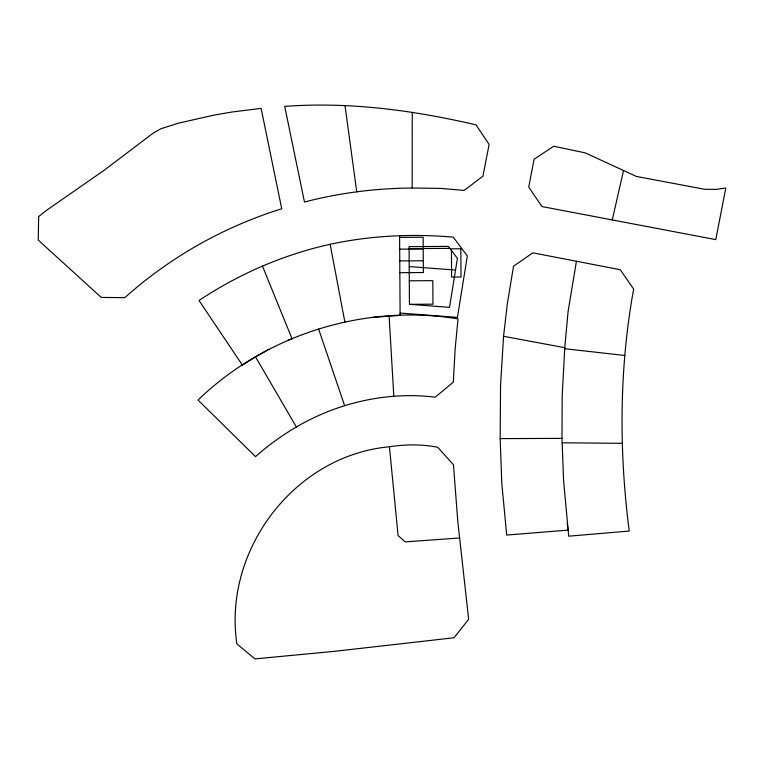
<?xml version="1.0" encoding="UTF-8"?>
<svg xmlns="http://www.w3.org/2000/svg" width="764" height="764" viewBox="0 0 764 764"><rect width="100%" height="100%" fill="white"/><g stroke="black" fill="none" stroke-linecap="round" stroke-linejoin="round"><path stroke-width="1.15" d="M412.159 188.011L440.284 188.393L464.14 190.408L482.915 176.207L489.122 144.453L476.039 124.876C413.496 110.283 349.005 101.612 284.714 106.387L304.473 202.03C339.569 192.853 375.888 188.278 412.159 188.011L412.245 112.413M561.989 438.383L562.18 395.953L564.768 347.677L503.562 336.294L507.325 303.833L513.532 266.197L532.871 252.836L620.282 269.73L633.642 289.107C619.146 368.821 618.916 450.808 629.221 531.056L568.722 536.185L563.593 480.766L561.989 438.383L500.172 438.622L500.554 385.218L503.562 336.294M576.438 261.259L568.11 311.32L564.672 348.718L624.885 355.489M612.279 219.908L623.529 170.515L585.234 152.867L553.709 146.239L534.093 159.265L528.736 187.075L541.905 206.547L715.782 239.619L725.8 188.011L715.964 189.376L704.675 189.281L636.364 176.436L623.529 170.515M296.375 427C337.755 402.695 387.434 391.302 435.203 397.175L453.319 382.162L455.153 348.861L458.028 318.894C364.915 303.528 265.882 334.46 198.01 400.04L255.501 456.633C268.116 445.45 281.821 435.499 296.375 427L255.548 356.903L242.369 365.087L199.041 300.5C234.118 277.065 272.91 259.426 313.593 248.319C359.051 236.162 406.419 233.135 453.224 237.126L467.339 255.94L457.426 317.385L400.097 313.059M255.548 356.903L268.766 349.329M288.286 340.104L292.001 338.653L262.415 266.015M389.43 446.759C294.341 455.525 222.916 550.214 236.869 643.871L254.985 658.883L334.67 651.31L454.026 637.759L468.657 619.317L457.789 521.277L453.463 464.77L437.705 447.274C421.776 444.094 405.436 444.314 389.43 446.759L398.092 535.574L405.197 541.877L459.67 537.98M370.941 317.528L400.116 315.36L399.591 235.436M399.61 237.403L423.132 237.251L423.361 272.538L399.839 272.681M409.093 248.625L449.891 248.367M399.687 249.159L423.208 249.016M399.763 260.925L423.285 260.772M409.294 280.808L432.816 280.655L432.968 304.177L409.447 304.33L409.074 246.648L448.411 246.39L457.416 258.394L449.509 307.357L409.447 304.33M562.18 442.805L622.259 443.321M409.208 266.569L455.525 270.064M318.636 329.103L344.65 405.732M330.153 244.327L344.879 322.093M345.022 105.69L356.74 191.869M567.213 523.063L568.015 530.12L506.713 535.058L501.776 483.259L500.172 438.622M389.105 315.828L393.804 396.182M38.668 216.518L38.2 240.039L101.287 297.435L124.857 297.626C170.095 257.134 223.785 226.803 281.744 208.763L261.097 108.364L231.788 112.041L213.815 115.144L178.251 123.233L160.889 128.734L152.752 133.442L104.019 170.372L45.964 210.74L38.668 216.518M460.835 248.768L451.428 248.825L451.61 277.055L461.026 276.998L460.835 248.768"/></g></svg>
